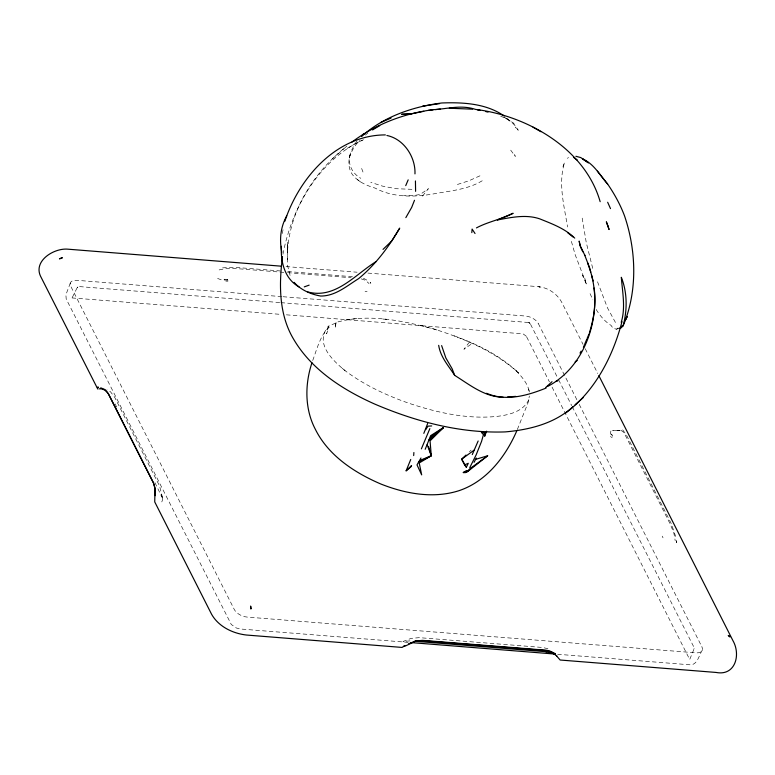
<?xml version="1.0" encoding="UTF-8"?>
<svg xmlns="http://www.w3.org/2000/svg" width="775" height="775" viewBox="0 0 775 775"><rect width="100%" height="100%" fill="white"/><g stroke="black" fill="none" stroke-linecap="round" stroke-linejoin="round"><path stroke-width="0.58" stroke-dasharray="3.88 2.91" d="M287.496 259.683L287.448 242.013L287.593 265.602L290.392 276.704M357.013 140.963C350.164 150.147 345.195 164.329 352.441 174.627C357.914 181.786 366.72 185.632 375.187 188.131C393.923 198.109 416.233 197.208 436.393 193.382C452.445 190.621 469.253 189.061 483.329 180.071M562.95 166.654L564.626 162.285C557.932 183.355 564.152 205.782 567.562 227.027M287.583 250.441C290.325 208.959 314.669 171.352 346.88 146.117M517.322 429.544L528.027 402.816L529.354 395.996M350.252 154.08C347.239 163.67 352.228 173.61 360.821 178.318M336.079 322.439L335.11 328.174L336.079 322.439C367.98 313.207 401.934 320.608 433.244 328.774C463.886 338.462 494.557 351.23 518.659 373.046C500.417 355.425 477.129 344.129 453.549 335.614M282.923 254.326C291.749 207.942 318.816 159.834 363.494 139.703M572.26 406.739L693.799 646.951L693.896 649.334L689.702 659.515L551.597 386.183M328.106 326.246L326.604 333.831L329.055 327.05L328.106 326.246L336.176 322.904M282.236 233.537L283.185 229.08M694.1 648.394L694.003 648.762M312.713 360.491C316.994 349.118 320.094 335.72 329.055 327.05M70.331 283.03L65.885 294.829L66.204 298.985L231.299 624.505L236.356 627.992L240.395 629L408.086 642.359M349.283 158.052C351.288 151.387 354.814 145.225 359.774 140.314M325.694 330.16C316.839 345.979 333.812 361.247 344.885 370.518C364.076 384.962 386.105 395.26 408.696 403.184C436.364 412.445 465.707 419.12 495.012 416.592C507.596 415.352 523.299 412.145 528.996 399.319M702.344 650.099C698.856 655.127 697.481 665.899 689.169 664.747L557.671 654.274M161.781 501.948L162.614 499.613L161.2 494.179L162.333 498.616L162.208 496.475L159.611 486.099L114.564 397.062L110.457 391.762L106.872 389.864M610.981 430.968L610.293 432.993L612.337 437.255M469.388 342.104L463.954 349.254L472.585 343.16M422.472 196.153L428.43 188.683L420.157 194.477L413.123 195.639L403.552 195.513M567.465 158.458L568.424 157.373M469.418 451.767L471.142 450.13M618.101 327.99L616.396 329.23L612.918 328.058L611.068 325.403C604.636 321.441 599.482 315.086 595.733 308.77M332.446 158.749L346.842 146.165M365.325 135.112L367.951 132.961M347.026 148.461L357.459 142.377L364.066 139.548M479.977 175.809L468.943 180.769L456.872 184.653M616.396 329.23L619.273 328.309M219.122 269.913L226.494 268.441L233.546 268.373L286.343 272.577M618.276 430.58L619.148 430.367L612.686 430.532L619.632 430.474L617.452 430.764M222.58 267.869L233.672 267.239L280.472 270.969M346.309 319.794L358.467 318.389M228.015 280.24L221.069 279.746L217.058 278.254M225.835 281.131L227.995 281.151M411.951 189.323L396.025 188.703L382.385 186.087L370.76 182.338M382.918 319.058L387.461 319.397M409.994 640.877L402.942 641.535L411.108 638.377L419.285 637.66L542.887 647.503L548.952 649.033M286.023 266.561L357.081 272.219M367.912 273.081L537.714 286.605C547.789 287.389 557.031 293.522 561.798 302.415L583.062 344.429M287.67 271.541L352.47 276.704M287.544 272.674L351.143 277.741M281.829 296.631L76.744 280.298A10.637 5.716 24.2 0 0 70.777 286.314L234.341 609.576A10.637 5.716 24.2 0 0 247.148 617.084L695.921 652.831A10.637 5.716 24.2 0 0 701.888 646.825M283.04 296.728L525.518 316.045A10.637 5.716 24.2 0 1 538.325 323.543M279.707 302.55L79.534 286.605L77.219 287.573L71.978 298.075L72.627 297.726L71.571 297.9L281.558 314.437M280.908 302.647L528.908 322.526L530.294 323.795L558.087 378.733M286.382 314.824L523.106 333.87L526.554 336.447L525.973 335.536L549.417 381.872M365.035 291.332L367.118 291.555M361.228 278.855L365.49 280.337L369.045 283.553M420.205 325.326L437.003 329.976M620.688 430.193L623.1 431.772L625.435 435.521L670.482 524.559L673.94 533.481L675.219 540.814M500.689 116.289C508.158 118.74 514.484 123.506 518.243 130.248L515.327 127.032L516.45 128.456M363.407 278.225L367.989 280.744M505.765 118.11L513.602 123.138L515.239 125.744M503.886 116.957L509.911 120.939L505.019 116.715M357.498 179.597L361.596 182.793M342.114 368.193L347.268 372.494M622.674 429.834L626.326 434.833L671.373 523.871L675.752 536.794M516.082 370.653C521.633 376.602 527.436 383.024 529.199 391.21M510.696 150.137L515.307 156.366L514.474 154.419M610.613 436.218L611.543 437.71M615.457 322.478L607.474 307.84L597.515 281.761M370.498 282.904L370.15 282.313L370.838 283.495M161.297 495.06L162.159 496.698M585.241 348.74L597.777 373.511M538.334 323.553L577.046 400.065M579.225 404.366L701.888 646.815M558.63 379.808L571.717 405.654M115.078 403.853L116.715 407.088M154.942 482.641L162.343 497.976M662.189 536.126L663.051 537.86M586.355 283.97L582.354 275.106L584.389 276.849L586.355 283.97L575.176 254.694L570.623 238.671M590.075 293.647L592.885 299.867M361.634 168.446L363.446 173.242M528.569 389.118L529.383 392.005M592.72 268.382L586.258 242.546L581.957 216.709M77.839 287.099L77.219 287.573L77.839 287.099M227.753 279.397L224.014 279.252L227.753 279.397M538.857 286.76L539.991 287.128L538.857 286.76M529.412 322.817L528.676 322.487L530.119 323.524L529.412 322.817M612.667 436.277L611.475 434.048L612.667 436.277M676.594 541.715L676.556 540.659L676.614 542.742L676.594 541.715"/><path stroke-width="1.16" d="M155.242 495.68L155.165 488.918L153.624 483.387L108.578 394.349C106.814 390.862 103.007 388.314 99.016 388.827M413.676 455.564L413.889 452.522M469.776 467.596L476.092 455.012L481.566 441.363L483.455 434.62L481.362 432.382L484.927 432.547L484.656 436.306L486.613 431.171M471.81 232.626L472.111 229.071L475.036 233.517M282.507 256.612C278.903 284.57 278.758 314.679 293.832 339.566C311.821 369.975 342.889 389.825 374.49 403.969C415.603 421.581 460.147 433.477 505.164 431.907C529.509 429.825 554.958 423.479 573.248 406.41M622.015 321.538C612.831 356.529 595.103 391.065 565.585 413.104M589.436 332.707C593.921 318.331 596.353 302.986 594.057 287.98M619.273 328.309L621.201 327.689L623.081 325.878C627.411 310.165 627.392 292.514 621.317 277.295C622.432 292.136 625.745 307.82 621.211 322.332M311.976 362.758C304.817 384.109 304.623 408.861 315.26 429.118C328.319 455.603 354.504 472.721 380.903 484.036C405.354 493.723 433.022 498.868 458.674 490.788C486.516 481.595 505.62 456.688 516.877 430.658M284.832 221.282C299.179 177.833 336.476 134.976 385.369 134.908M414.499 200.27L411.69 207.39L405.838 217.63M429.854 428.604L421.377 448.87M423.818 433.37L427.674 423.489M425.194 449.306L430.668 435.647L443.426 427.606L430.057 440.859L431.287 455.748L419.207 462.985L421.677 474.881L417.008 464.893L420.98 457.996M406.129 470.812L411.554 465.523L411.118 466.637L406.129 470.812L410.731 459.478M583.41 347.355L584.253 345.321M584.67 344.303L586.694 339.431M478.156 440.985L472.275 454.586M286.76 215.876C280.424 227.075 279.281 239.95 281.829 252.417M405.732 185.632L408.173 179.858M587.101 338.462L589.145 333.802M474.067 462.336L476.286 458.054M623.081 325.878C637.67 291.652 636.42 250.829 624.543 215.915C620.31 204.639 614.459 193.992 607.648 184.072C599.869 175.237 593.97 163.816 582.674 158.943L588.467 162.857L580.766 157.577L575.893 156.288M464.583 464.884L466.366 467.218L468.265 463.305L464.583 464.884L461.677 459.158L465.978 455.051M625.096 320.598L627.275 316.452L625.067 320.54M621.201 327.689L622.306 325.645M580.029 353.08L581.153 351.094M547.412 386.551C585.881 366.653 602.223 315.667 591.548 275.048M425.698 429.679L427.984 426.153L431.685 425.94M466.443 470.628L463.305 472.547L465.378 472.643L468.187 471.152L469.931 468.672L487.649 455.787L475.356 459.43M483.455 434.62L484.927 432.547M361.857 136.274C383.334 116.744 413.191 106.533 441.837 102.978C462.956 102.164 486.38 103.462 504.196 116.008M294.103 282.332C300.778 289.976 310.727 294.287 320.656 296.04C335.372 296.147 346.754 285.956 358.641 278.622C375.497 264.701 388.759 246.954 399.716 228.112L391.753 240.967L383.024 249.395M361.508 136.013L363.814 133.629M545.794 387.432L552.033 381.688M575.098 404.734L583.11 397.73M468.187 471.152L487.649 455.787M352.024 142.009C375.652 124.32 403.988 113.373 433.225 109.682C447.921 108.897 461.106 104.547 475.579 109.42C492.348 111.455 508.758 116.134 524.229 122.905C558.62 138.095 589.513 164.542 600.16 201.684M474.329 450.013L461.677 459.158L466.366 467.218M575.147 361.915L577.113 360.501L576.358 360.733M376.175 261.524C355.338 274.389 335.275 299.431 307.849 291.942M405.189 646.088L415.177 641.361L421.92 640.683L545.523 650.525L551.761 652.24L556.818 655.95M372.533 129.938L379.74 125.628M410.857 113.954L401.876 114.283L410.857 113.954L423.76 111.319M476.451 227.898C488.114 221.64 501.328 219.412 513.137 213.28L497.308 219.984C511.229 217.426 525.847 214.152 539.691 218.841C552.062 223.83 565.033 228.557 574.74 238.109M408.502 643.87L415.497 641.032L422.452 640.353L546.055 650.206L549.368 650.777L555.307 653.635M380.506 122.634L391.046 118.032M546.104 388.052C527.407 395.579 506.056 401.75 486.584 393.274M304.265 286.876L309.147 285.142M555.84 381.484L557.971 380.796M422.685 106.136L439.551 103.637M428.255 110.399L433.06 109.866M435.463 109.604L440.268 109.072M507.596 396.916L515.724 396.383M503.12 397.188C484.704 397.12 469.592 384.671 454.673 375.362C448.609 365.897 440.481 357.159 438.679 345.35M449.287 108.229L472.653 109.178M386.88 135.48C403.785 138.919 415.632 156.899 414.974 173.891M281.209 266.174L68.055 249.192C54.492 247.767 33.461 260.439 40.397 275.919L97.786 389.079M546.927 651.785L414.819 641.254M410.498 642.543L555.258 654.081M402.302 647.445L246.402 635.025C232.703 633.456 218.502 626.578 211.565 614.217L154.738 501.919L155 488.308L153.392 482.612L108.345 393.574L105.08 389.631L100.74 387.82M545.271 651.523L554.106 653.761M477.458 109.914L480.297 110.35M485.847 111.6L488.066 112.094M540.94 131.721L533.006 127.168M573.51 157.335L577.365 160.125M299.102 286.973C284.599 278.874 280.502 261.756 281.403 246.276M567.494 232.539L572.948 236.956M597.37 171.149L607.648 184.072M556.266 655.572L560.141 660.019L716.042 672.438C735.398 676.246 740.977 654.71 732.956 640.692L598.862 375.672M584.98 255.605L580.029 245.317L579.158 241.083L580.456 246.838L582.81 251.749M607.658 202.256L610.506 208.62M587.624 262.832L590.753 272.064M454.673 375.362L452.193 368.871L445.858 357.934L441.624 345.602M584.544 254.723L589.601 267.792L593.117 280.996M427.17 444.724L431.287 455.748L418.878 461.89L421.038 460.001L431.287 455.748L428.585 446.478M415.439 180.953L415.594 191.347M431.685 436.286L429.011 440.123L443.426 427.606L431.685 436.286M469.04 470.192L466.579 472.178L463.305 472.547L469.04 470.192M404.87 645.575L403.136 646.728L404.87 645.575M60.072 258.579L59.443 258.831L62.388 257.736L60.072 258.579M97.902 387.355L97.359 387.481L98.464 387.229L97.902 387.355M547.499 651.32L546.113 651.068L549.591 651.804L547.499 651.32M729.672 636.575L728.238 635.442L730.031 636.905L729.672 636.575M608.007 226.184L606.341 221.795L609.082 229.545L608.007 226.184M250.877 608.394L250.635 606.05L250.926 609.034L250.877 608.394"/></g></svg>
